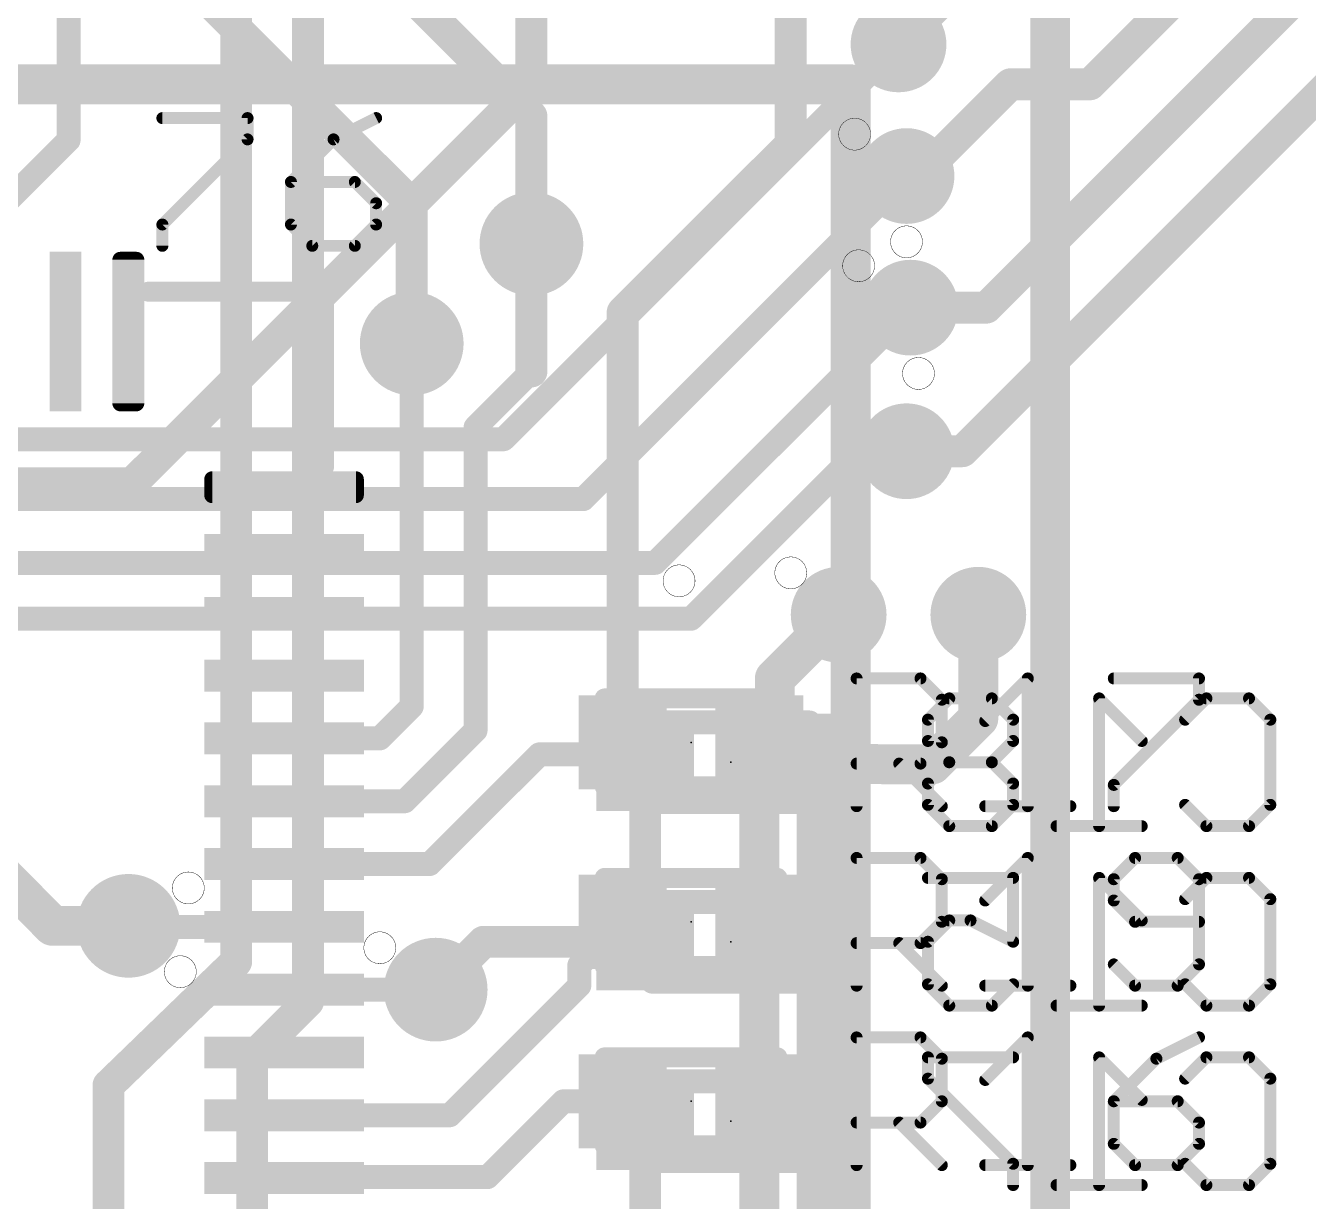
# Model space of a CAD drawing. Extents: x -18 to 144, y -21 to 125.
# Drawn here: x 59.52 to 67.68, y 69.85 to 77.34 of the extents above; entities that cross this region are included whole.
import ezdxf

# ---------------------------------------------------------------- set-up
doc = ezdxf.new("R2010")
doc.units = 0
for name, color, linetype in [('1', 22, 'CONTINUOUS'), ('114', 4, 'CONTINUOUS'), ('15', 23, 'CONTINUOUS'), ('16', 132, 'CONTINUOUS'), ('18', 110, 'CONTINUOUS'), ('2', 110, 'CONTINUOUS'), ('21', 253, 'CONTINUOUS'), ('22', 251, 'CONTINUOUS'), ('23', 53, 'CONTINUOUS'), ('24', 53, 'CONTINUOUS'), ('25', 253, 'CONTINUOUS'), ('28', 251, 'CONTINUOUS')]:
    doc.layers.add(name, color=color, linetype=linetype)

# ---------------------------------------------------------------- blocks, each defined once
blk = doc.blocks.new('RECT')
blk.add_solid([(-0.5, -0.5), (0.5, -0.5), (-0.5, 0.5), (0.5, 0.5)])
blk = doc.blocks.new('RECT32512X162560R50')
at = {"const_width": 0.0508}
blk.add_lwpolyline([(0.0762, -0.4572), (0.0762, 0.4572, 0.4142), (0.0508, 0.4826), (-0.0508, 0.4826, 0.4142), (-0.0762, 0.4572), (-0.0762, -0.4572, 0.4142), (-0.0508, -0.4826), (0.0508, -0.4826, 0.4142)], format="xyb", close=True, dxfattribs=at)
blk.add_solid([(-0.0635, -0.4699), (0.0635, -0.4699), (-0.0635, 0.4699), (0.0635, 0.4699)])
blk = doc.blocks.new('ROUNDV')
at = {"const_width": 0.5}
blk.add_lwpolyline([(0, -0.25, 1), (0, 0.25, 1), (0, -0.25)], format="xyb", dxfattribs=at)

msp = doc.modelspace()

# ---------------------------------------------------------------- linework, layer by layer
at = {"layer": '1'}
for points, const_width in [([(59.7916, 76.6064), (59.7916, 78.0923)], 0.1524), ([(64.389, 76.581), (64.389, 78.0034)], 0.2032), ([(62.738, 76.962), (62.738, 77.724)], 0.2032), ([(62.738, 76.962), (60.198, 74.422)], 0.2032), ([(59.372, 76.1868), (59.7916, 76.6064)], 0.1524), ([(63.319, 75.511), (64.389, 76.581)], 0.2032), ([(62.738, 75.1332), (62.738, 75.946)], 0.2032), ([(63.319, 72.771), (63.319, 75.511)], 0.2032), ([(61.976, 72.9996), (61.976, 75.311)], 0.1524), ([(62.3824, 74.7776), (62.738, 75.1332)], 0.1524), ([(62.3824, 72.8472), (62.3824, 74.7776)], 0.1524), ([(60.198, 74.422), (58.7756, 74.422)], 0.2032), ([(64.2874, 73.1774), (64.6938, 73.5838)], 0.254), ([(64.2874, 72.7678), (64.2874, 73.1774)], 0.254), ([(61.7724, 72.796), (61.976, 72.9996)], 0.1524), ([(61.9312, 72.396), (62.3824, 72.8472)], 0.1524), ([(61.1632, 72.796), (61.7724, 72.796)], 0.1524), ([(63.2428, 72.6948), (63.319, 72.771)], 0.1524), ([(64.189, 72.771), (64.2874, 72.7678)], 0.254), ([(64.189, 71.628), (64.189, 72.771)], 0.254), ([(62.09, 71.996), (62.7888, 72.6948)], 0.1524), ([(62.7888, 72.6948), (63.2428, 72.6948)], 0.1524), ([(61.1632, 72.396), (61.9312, 72.396)], 0.1524), ([(61.1632, 71.996), (62.09, 71.996)], 0.1524), ([(63.0428, 71.3518), (63.319, 71.628)], 0.1524), ([(64.189, 70.485), (64.189, 71.628)], 0.254), ([(60.3316, 71.596), (60.1726, 71.6026)], 0.1524), ([(61.1632, 71.596), (60.3316, 71.596)], 0.1524), ([(63.0428, 71.2216), (63.0428, 71.3518)], 0.1524), ([(62.2172, 70.396), (63.0428, 71.2216)], 0.1524), ([(61.1632, 71.196), (61.9508, 71.196)], 0.1524), ([(61.9508, 71.196), (62.1284, 71.1962)], 0.1524), ([(62.9412, 70.485), (62.4586, 70.0024)], 0.1524), ([(63.319, 70.485), (62.9412, 70.485)], 0.1524), ([(64.189, 69.342), (64.189, 70.485)], 0.254), ([(61.1632, 70.396), (62.2172, 70.396)], 0.1524), ([(61.1696, 70.0024), (61.1632, 69.996)], 0.1524), ([(62.4586, 70.0024), (61.1696, 70.0024)], 0.1524)]:
    msp.add_lwpolyline(points, dxfattribs=dict(at, const_width=const_width))
for points, const_width in [([(62.6872, 76.962, 1), (62.7888, 76.962)], 0.1016), ([(62.7739, 76.9261, 1), (62.7021, 76.9979)], 0.1016), ([(59.8185, 76.5795, 1), (59.7647, 76.6333)], 0.0762), ([(64.4249, 76.5451, 1), (64.3531, 76.6169)], 0.1016), ([(59.7535, 76.6064, 1), (59.8297, 76.6064)], 0.0762), ([(64.3382, 76.581, 1), (64.4398, 76.581)], 0.1016), ([(62.7888, 75.946, 1), (62.6872, 75.946)], 0.1016), ([(63.3698, 75.511, 1), (63.2682, 75.511)], 0.1016), ([(63.2831, 75.5469, 1), (63.3549, 75.4751)], 0.1016), ([(62.0141, 75.311, 1), (61.9379, 75.311)], 0.0762), ([(62.7649, 75.1063, 1), (62.7111, 75.1601)], 0.0762), ([(62.6872, 75.1332, 1), (62.7888, 75.1332)], 0.1016), ([(62.4205, 74.7776, 1), (62.3443, 74.7776)], 0.0762), ([(62.3555, 74.8045, 1), (62.4093, 74.7507)], 0.0762), ([(60.1621, 74.4579, 1), (60.2339, 74.3861)], 0.1016), ([(60.198, 74.3712, 1), (60.198, 74.4728)], 0.1016), ([(64.7387, 73.5389, 1), (64.6489, 73.6287)], 0.127), ([(64.3509, 73.1774, 1), (64.2239, 73.1774)], 0.127), ([(64.2425, 73.2223, 1), (64.3323, 73.1325)], 0.127), ([(61.9379, 72.9996, 1), (62.0141, 72.9996)], 0.0762), ([(62.0029, 72.9727, 1), (61.9491, 73.0265)], 0.0762), ([(62.4093, 72.8203, 1), (62.3555, 72.8741)], 0.0762), ([(61.1632, 72.8341, 1), (61.1632, 72.7579)], 0.0762), ([(61.7455, 72.8229, 1), (61.7993, 72.7691)], 0.0762), ([(61.7724, 72.7579, 1), (61.7724, 72.8341)], 0.0762), ([(62.3443, 72.8472, 1), (62.4205, 72.8472)], 0.0762), ([(63.3459, 72.7441, 1), (63.2921, 72.7979)], 0.0762), ([(64.1911, 72.8345, 1), (64.1869, 72.7075)], 0.127), ([(64.2525, 72.771, 1), (64.1255, 72.771)], 0.127), ([(64.2853, 72.7043, 1), (64.2895, 72.8313)], 0.127), ([(62.7888, 72.7329, 1), (62.7888, 72.6567)], 0.0762), ([(62.8157, 72.6679, 1), (62.7619, 72.7217)], 0.0762), ([(63.2159, 72.7217, 1), (63.2697, 72.6679)], 0.0762), ([(63.2428, 72.6567, 1), (63.2428, 72.7329)], 0.0762), ([(63.2682, 72.771, 1), (63.3698, 72.771)], 0.1016), ([(64.2239, 72.7678, 1), (64.3509, 72.7678)], 0.127), ([(61.1632, 72.4341, 1), (61.1632, 72.3579)], 0.0762), ([(61.9043, 72.4229, 1), (61.9581, 72.3691)], 0.0762), ([(61.9312, 72.3579, 1), (61.9312, 72.4341)], 0.0762), ([(61.1632, 72.0341, 1), (61.1632, 71.9579)], 0.0762), ([(62.0631, 72.0229, 1), (62.1169, 71.9691)], 0.0762), ([(62.09, 71.9579, 1), (62.09, 72.0341)], 0.0762), ([(63.3459, 71.6011, 1), (63.2921, 71.6549)], 0.0762), ([(64.2525, 71.628, 1), (64.1255, 71.628)], 0.127), ([(60.1742, 71.6407, 1), (60.171, 71.5645)], 0.0762), ([(60.3316, 71.6341, 1), (60.3316, 71.5579)], 0.0762), ([(60.33, 71.5579, 1), (60.3332, 71.6341)], 0.0762), ([(61.1632, 71.5579, 1), (61.1632, 71.6341)], 0.0762), ([(64.1255, 71.628, 1), (64.2525, 71.628)], 0.127), ([(63.0809, 71.3518, 1), (63.0047, 71.3518)], 0.0762), ([(63.0159, 71.3787, 1), (63.0697, 71.3249)], 0.0762), ([(63.0697, 71.1947, 1), (63.0159, 71.2485)], 0.0762), ([(61.1632, 71.2341, 1), (61.1632, 71.1579)], 0.0762), ([(61.9508, 71.2341, 1), (61.9508, 71.1579)], 0.0762), ([(61.9508, 71.1579, 1), (61.9508, 71.2341)], 0.0762), ([(62.1284, 71.1581, 1), (62.1284, 71.2343)], 0.0762), ([(63.0047, 71.2216, 1), (63.0809, 71.2216)], 0.0762), ([(62.9412, 70.5231, 1), (62.9412, 70.4469)], 0.0762), ([(62.9681, 70.4581, 1), (62.9143, 70.5119)], 0.0762), ([(63.319, 70.4469, 1), (63.319, 70.5231)], 0.0762), ([(64.2525, 70.485, 1), (64.1255, 70.485)], 0.127), ([(61.1632, 70.4341, 1), (61.1632, 70.3579)], 0.0762), ([(62.2172, 70.3579, 1), (62.2172, 70.4341)], 0.0762), ([(64.1255, 70.485, 1), (64.2525, 70.485)], 0.127), ([(62.1903, 70.4229, 1), (62.2441, 70.3691)], 0.0762), ([(61.1363, 70.0229, 1), (61.1901, 69.9691)], 0.0762), ([(61.1696, 70.0405, 1), (61.1696, 69.9643)], 0.0762), ([(61.1965, 69.9755, 1), (61.1427, 70.0293)], 0.0762), ([(62.4317, 70.0293, 1), (62.4855, 69.9755)], 0.0762), ([(62.4586, 69.9643, 1), (62.4586, 70.0405)], 0.0762)]:
    msp.add_lwpolyline(points, format="xyb", dxfattribs=dict(at, const_width=const_width))
at = {"layer": '114', "const_width": 0.0025}
for points in [[(64.7954, 76.5429, 1), (64.7954, 76.7461, 1), (64.7954, 76.5429)], [(65.1256, 75.8571, 1), (65.1256, 76.0603, 1), (65.1256, 75.8571)], [(64.8208, 75.7047, 1), (64.8208, 75.9079, 1), (64.8208, 75.7047)], [(65.2018, 75.0189, 1), (65.2018, 75.2221, 1), (65.2018, 75.0189)], [(63.6778, 73.6981, 1), (63.6778, 73.9013, 1), (63.6778, 73.6981)], [(64.389, 73.7489, 1), (64.389, 73.9521, 1), (64.389, 73.7489)], [(60.5536, 71.7423, 1), (60.5536, 71.9455, 1), (60.5536, 71.7423)], [(61.7728, 71.3613, 1), (61.7728, 71.5645, 1), (61.7728, 71.3613)], [(60.5028, 71.2089, 1), (60.5028, 71.4121, 1), (60.5028, 71.2089)]]:
    msp.add_lwpolyline(points, format="xyb", dxfattribs=at)
at = {"layer": '15'}
for points, const_width in [([(66.04, 67.31), (66.04, 78.994)], 0.254), ([(62.738, 76.7588), (61.3156, 78.1812)], 0.2032), ([(61.976, 76.2), (60.452, 77.724)], 0.2032), ([(46.99, 76.962), (64.77, 76.962)], 0.254), ([(64.77, 76.962), (64.77, 64.77)], 0.254), ([(62.738, 76.7588), (62.738, 75.946)], 0.2032), ([(61.976, 76.2), (61.976, 75.311)], 0.2032)]:
    msp.add_lwpolyline(points, dxfattribs=dict(at, const_width=const_width))
for points, const_width in [([(64.8335, 76.962, 1), (64.7065, 76.962)], 0.127), ([(64.77, 76.8985, 1), (64.77, 77.0255)], 0.127), ([(62.7888, 76.7588, 1), (62.6872, 76.7588)], 0.1016), ([(62.7021, 76.7229, 1), (62.7739, 76.7947)], 0.1016), ([(62.0268, 76.2, 1), (61.9252, 76.2)], 0.1016), ([(61.9401, 76.1641, 1), (62.0119, 76.2359)], 0.1016), ([(62.6872, 75.946, 1), (62.7888, 75.946)], 0.1016), ([(61.9252, 75.311, 1), (62.0268, 75.311)], 0.1016)]:
    msp.add_lwpolyline(points, format="xyb", dxfattribs=dict(at, const_width=const_width))
at = {"layer": '16'}
for points, const_width in [([(66.294, 76.962), (78.232, 88.9)], 0.2032), ([(65.6336, 75.5396), (78.74, 88.646)], 0.2032), ([(65.4812, 74.6252), (79.3496, 88.4936)], 0.2032), ([(60.8584, 71.374), (60.8584, 80.3656)], 0.2032), ([(65.0748, 77.216), (65.7606, 77.9018)], 0.2032), ([(61.3156, 77.47), (61.3156, 71.12)], 0.2032), ([(65.2018, 76.3778), (65.786, 76.962)], 0.2032), ([(65.786, 76.962), (66.294, 76.962)], 0.2032), ([(65.1256, 76.3778), (65.151, 76.3778)], 0.2032), ([(65.1256, 76.3778), (65.2018, 76.3778)], 0.2032), ([(65.151, 75.5396), (65.6336, 75.5396)], 0.2032), ([(65.1256, 74.6252), (65.4812, 74.6252)], 0.2032), ([(65.5828, 72.9234), (65.5828, 73.5838)], 0.254), ([(59.69, 71.6026), (57.912, 73.406)], 0.254), ([(65.2907, 72.6313), (65.5828, 72.9234)], 0.254), ([(64.5541, 72.644), (64.9859, 72.6313)], 0.254), ([(64.5541, 71.501), (64.5541, 72.644)], 0.254), ([(64.9859, 72.6313), (65.2907, 72.6313)], 0.254), ([(63.4619, 72.644), (63.4619, 71.501)], 0.2032), ([(60.1726, 71.6026), (59.69, 71.6026)], 0.254), ([(64.5541, 70.358), (64.5541, 71.501)], 0.254), ([(62.4332, 71.501), (62.1284, 71.1962)], 0.2032), ([(63.4619, 71.501), (62.4332, 71.501)], 0.2032), ([(60.0456, 70.5866), (60.8584, 71.374)], 0.2032), ([(61.3156, 71.12), (60.96, 70.7644)], 0.2032), ([(60.96, 70.7644), (60.96, 67.4624)], 0.2032), ([(60.0456, 67.9958), (60.0456, 70.5866)], 0.2032), ([(64.5541, 69.215), (64.5541, 70.358)], 0.254), ([(63.4619, 70.358), (63.4619, 69.215)], 0.2032)]:
    msp.add_lwpolyline(points, dxfattribs=dict(at, const_width=const_width))
for points, const_width in [([(65.0389, 77.2519, 1), (65.1107, 77.1801)], 0.1016), ([(65.786, 77.0128, 1), (65.786, 76.9112)], 0.1016), ([(65.8219, 76.9261, 1), (65.7501, 76.9979)], 0.1016), ([(66.2581, 76.9979, 1), (66.3299, 76.9261)], 0.1016), ([(66.294, 76.9112, 1), (66.294, 77.0128)], 0.1016), ([(65.1256, 76.4286, 1), (65.1256, 76.327)], 0.1016), ([(65.1256, 76.4286, 1), (65.1256, 76.327)], 0.1016), ([(65.151, 76.327, 1), (65.151, 76.4286)], 0.1016), ([(65.1659, 76.4137, 1), (65.2377, 76.3419)], 0.1016), ([(65.2018, 76.327, 1), (65.2018, 76.4286)], 0.1016), ([(65.151, 75.5904, 1), (65.151, 75.4888)], 0.1016), ([(65.5977, 75.5755, 1), (65.6695, 75.5037)], 0.1016), ([(65.6336, 75.4888, 1), (65.6336, 75.5904)], 0.1016), ([(65.1256, 74.676, 1), (65.1256, 74.5744)], 0.1016), ([(65.4812, 74.5744, 1), (65.4812, 74.676)], 0.1016), ([(65.4453, 74.6611, 1), (65.5171, 74.5893)], 0.1016), ([(65.6463, 73.5838, 1), (65.5193, 73.5838)], 0.127), ([(65.6277, 72.8785, 1), (65.5379, 72.9683)], 0.127), ([(65.5193, 72.9234, 1), (65.6463, 72.9234)], 0.127), ([(64.556, 72.7075, 1), (64.5522, 72.5805)], 0.127), ([(64.6176, 72.644, 1), (64.4906, 72.644)], 0.127), ([(64.9859, 72.6948, 1), (64.9859, 72.5678)], 0.127), ([(64.984, 72.5678, 1), (64.9878, 72.6948)], 0.127), ([(65.2907, 72.5678, 1), (65.2907, 72.6948)], 0.127), ([(63.5127, 72.644, 1), (63.4111, 72.644)], 0.1016), ([(65.2458, 72.6762, 1), (65.3356, 72.5864)], 0.127), ([(59.69, 71.6661, 1), (59.69, 71.5391)], 0.127), ([(59.6448, 71.558, 1), (59.7352, 71.6472)], 0.127), ([(60.1726, 71.5391, 1), (60.1726, 71.6661)], 0.127), ([(64.6176, 71.501, 1), (64.4906, 71.501)], 0.127), ([(62.4332, 71.5518, 1), (62.4332, 71.4502)], 0.1016), ([(62.4691, 71.4651, 1), (62.3973, 71.5369)], 0.1016), ([(63.4111, 71.501, 1), (63.5127, 71.501)], 0.1016), ([(63.4619, 71.4502, 1), (63.4619, 71.5518)], 0.1016), ([(64.4906, 71.501, 1), (64.6176, 71.501)], 0.127), ([(60.8937, 71.3375, 1), (60.8231, 71.4105)], 0.1016), ([(60.8076, 71.374, 1), (60.9092, 71.374)], 0.1016), ([(61.3515, 71.0841, 1), (61.2797, 71.1559)], 0.1016), ([(62.0925, 71.2321, 1), (62.1643, 71.1603)], 0.1016), ([(61.2648, 71.12, 1), (61.3664, 71.12)], 0.1016), ([(61.0108, 70.7644, 1), (60.9092, 70.7644)], 0.1016), ([(60.9241, 70.8003, 1), (60.9959, 70.7285)], 0.1016), ([(60.0964, 70.5866, 1), (59.9948, 70.5866)], 0.1016), ([(60.0103, 70.6231, 1), (60.0809, 70.5501)], 0.1016), ([(64.6176, 70.358, 1), (64.4906, 70.358)], 0.127), ([(63.5127, 70.358, 1), (63.4111, 70.358)], 0.1016), ([(64.4906, 70.358, 1), (64.6176, 70.358)], 0.127)]:
    msp.add_lwpolyline(points, format="xyb", dxfattribs=dict(at, const_width=const_width))
at = {"layer": '2', "const_width": 0.1524}
for points in [[(62.5602, 74.7014), (65.0748, 77.216)], [(65.1256, 76.3778), (63.0682, 74.3204)], [(63.5254, 73.914), (65.151, 75.5396)], [(57.3024, 74.7014), (62.5602, 74.7014)], [(63.754, 73.5584), (64.8208, 74.6252)], [(64.8208, 74.6252), (65.1256, 74.6252)], [(57.4548, 74.3204), (63.0682, 74.3204)], [(57.6072, 73.914), (63.5254, 73.914)], [(57.8104, 73.5584), (63.754, 73.5584)]]:
    msp.add_lwpolyline(points, dxfattribs=at)
at = {"layer": '2', "const_width": 0.0762}
for points in [[(65.1017, 77.1891, 1), (65.0479, 77.2429)], [(65.1525, 76.3509, 1), (65.0987, 76.4047)], [(65.1779, 75.5127, 1), (65.1241, 75.5665)], [(62.5333, 74.7283, 1), (62.5871, 74.6745)], [(62.5602, 74.6633, 1), (62.5602, 74.7395)], [(64.8208, 74.6633, 1), (64.8208, 74.5871)], [(64.8477, 74.5983, 1), (64.7939, 74.6521)], [(65.1256, 74.5871, 1), (65.1256, 74.6633)], [(63.0682, 74.2823, 1), (63.0682, 74.3585)], [(63.0413, 74.3473, 1), (63.0951, 74.2935)], [(63.4985, 73.9409, 1), (63.5523, 73.8871)], [(63.5254, 73.8759, 1), (63.5254, 73.9521)], [(63.7271, 73.5853, 1), (63.7809, 73.5315)], [(63.754, 73.5203, 1), (63.754, 73.5965)]]:
    msp.add_lwpolyline(points, format="xyb", dxfattribs=at)
at = {"layer": '21'}
for points, const_width in [([(60.3885, 76.7468), (60.9308, 76.7468)], 0.0762), ([(60.9308, 76.7468), (60.9308, 76.6112)], 0.0762), ([(61.7494, 76.7468), (61.4782, 76.6112)], 0.0762), ([(60.9308, 76.6112), (60.3885, 76.0689)], 0.0762), ([(61.4782, 76.6112), (61.2071, 76.34)], 0.0762), ([(61.2071, 76.34), (61.2071, 76.0689)], 0.0762), ([(61.6138, 76.34), (61.2071, 76.34)], 0.0762), ([(61.7494, 76.2045), (61.6138, 76.34)], 0.0762), ([(61.7494, 76.0689), (61.7494, 76.2045)], 0.0762), ([(60.3885, 76.0689), (60.3885, 75.9333)], 0.0762), ([(61.2071, 76.0689), (61.3427, 75.9333)], 0.0762), ([(61.6138, 75.9333), (61.7494, 76.0689)], 0.0762), ([(61.3427, 75.9333), (61.6138, 75.9333)], 0.0762), ([(60.2996, 75.6412), (61.4172, 75.6412)], 0.127), ([(61.4172, 75.6412), (61.4172, 74.5236)], 0.127), ([(63.204, 73.051), (64.304, 73.051)], 0.127), ([(63.204, 72.491), (64.304, 72.491)], 0.127), ([(63.204, 71.908), (64.304, 71.908)], 0.127), ([(63.204, 71.348), (64.304, 71.348)], 0.127), ([(63.204, 70.765), (64.304, 70.765)], 0.127), ([(63.204, 70.205), (64.304, 70.205)], 0.127)]:
    msp.add_lwpolyline(points, dxfattribs=dict(at, const_width=const_width))
for points, const_width in [([(60.3885, 76.7658, 1), (60.3885, 76.7277)], 0.0381), ([(60.9499, 76.7468, 1), (60.9118, 76.7468)], 0.0381), ([(60.9308, 76.7277, 1), (60.9308, 76.7658)], 0.0381), ([(61.7579, 76.7298, 1), (61.7409, 76.7638)], 0.0381), ([(60.9118, 76.6112, 1), (60.9499, 76.6112)], 0.0381), ([(60.9443, 76.5977, 1), (60.9174, 76.6247)], 0.0381), ([(61.4697, 76.6283, 1), (61.4868, 76.5942)], 0.0381), ([(61.4917, 76.5977, 1), (61.4648, 76.6247)], 0.0381), ([(61.2261, 76.34, 1), (61.188, 76.34)], 0.0381), ([(61.2071, 76.3591, 1), (61.2071, 76.321)], 0.0381), ([(61.1936, 76.3535, 1), (61.2205, 76.3266)], 0.0381), ([(61.6273, 76.3535, 1), (61.6004, 76.3266)], 0.0381), ([(61.6138, 76.321, 1), (61.6138, 76.3591)], 0.0381), ([(61.7685, 76.2045, 1), (61.7304, 76.2045)], 0.0381), ([(61.7359, 76.191, 1), (61.7629, 76.2179)], 0.0381), ([(60.375, 76.0824, 1), (60.402, 76.0554)], 0.0381), ([(60.4076, 76.0689, 1), (60.3695, 76.0689)], 0.0381), ([(61.2205, 76.0824, 1), (61.1936, 76.0554)], 0.0381), ([(61.7629, 76.0554, 1), (61.7359, 76.0824)], 0.0381), ([(61.188, 76.0689, 1), (61.2261, 76.0689)], 0.0381), ([(61.7304, 76.0689, 1), (61.7685, 76.0689)], 0.0381), ([(60.3695, 75.9333, 1), (60.4076, 75.9333)], 0.0381), ([(61.3427, 75.9523, 1), (61.3427, 75.9143)], 0.0381), ([(61.3292, 75.9198, 1), (61.3561, 75.9468)], 0.0381), ([(61.6004, 75.9468, 1), (61.6273, 75.9198)], 0.0381), ([(61.6138, 75.9143, 1), (61.6138, 75.9523)], 0.0381), ([(60.2996, 75.673, 1), (60.2996, 75.6094)], 0.0635), ([(61.449, 75.6412, 1), (61.3854, 75.6412)], 0.0635), ([(61.4172, 75.6094, 1), (61.4172, 75.673)], 0.0635), ([(61.3854, 74.5236, 1), (61.449, 74.5236)], 0.0635), ([(63.204, 73.0828, 1), (63.204, 73.0192)], 0.0635), ([(64.304, 73.0192, 1), (64.304, 73.0828)], 0.0635), ([(63.204, 72.5228, 1), (63.204, 72.4592)], 0.0635), ([(64.304, 72.4592, 1), (64.304, 72.5228)], 0.0635), ([(63.204, 71.9398, 1), (63.204, 71.8762)], 0.0635), ([(64.304, 71.8762, 1), (64.304, 71.9398)], 0.0635), ([(63.204, 71.3798, 1), (63.204, 71.3162)], 0.0635), ([(64.304, 71.3162, 1), (64.304, 71.3798)], 0.0635), ([(63.204, 70.7968, 1), (63.204, 70.7332)], 0.0635), ([(64.304, 70.7332, 1), (64.304, 70.7968)], 0.0635), ([(63.204, 70.2368, 1), (63.204, 70.1732)], 0.0635), ([(64.304, 70.1732, 1), (64.304, 70.2368)], 0.0635)]:
    msp.add_lwpolyline(points, format="xyb", dxfattribs=dict(at, const_width=const_width))
at = {"layer": '22', "const_width": 0.1524}
for points in [[(63.508, 72.898), (64.508, 72.898)], [(64.508, 72.39), (63.508, 72.39)], [(63.508, 71.755), (64.508, 71.755)], [(64.508, 71.247), (63.508, 71.247)], [(63.508, 70.612), (64.508, 70.612)], [(64.508, 70.104), (63.508, 70.104)]]:
    msp.add_lwpolyline(points, dxfattribs=at)
at = {"layer": '22', "const_width": 0.0762}
for points in [[(63.508, 72.9361, 1), (63.508, 72.8599)], [(64.508, 72.8599, 1), (64.508, 72.9361)], [(63.508, 72.4281, 1), (63.508, 72.3519)], [(64.508, 72.3519, 1), (64.508, 72.4281)], [(63.508, 71.7931, 1), (63.508, 71.7169)], [(64.508, 71.7169, 1), (64.508, 71.7931)], [(63.508, 71.2851, 1), (63.508, 71.2089)], [(64.508, 71.2089, 1), (64.508, 71.2851)], [(63.508, 70.6501, 1), (63.508, 70.5739)], [(64.508, 70.5739, 1), (64.508, 70.6501)], [(63.508, 70.1421, 1), (63.508, 70.0659)], [(64.508, 70.0659, 1), (64.508, 70.1421)]]:
    msp.add_lwpolyline(points, format="xyb", dxfattribs=at)
at = {"layer": '23'}
for p in [(63.754, 72.771), (63.754, 71.628), (63.754, 70.485)]:
    msp.add_point(p, dxfattribs=at)
at = {"layer": '24'}
for p in [(64.008, 72.644), (64.008, 71.501), (64.008, 70.358)]:
    msp.add_point(p, dxfattribs=at)
at = {"layer": '25', "const_width": 0.0762}
for points in [[(64.8081, 72.3646), (64.8081, 73.1781)], [(64.8081, 73.1781), (65.2148, 73.1781)], [(65.2148, 73.1781), (65.3504, 73.0425)], [(65.6267, 72.9069), (65.8978, 73.1781)], [(65.8978, 73.1781), (65.8978, 72.3646)], [(66.4453, 73.1781), (66.9876, 73.1781)], [(66.9876, 73.1781), (66.9876, 73.0425)], [(65.3504, 73.0425), (65.3504, 72.7713)], [(66.9876, 73.0425), (66.4453, 72.5002)], [(65.3504, 72.7713), (65.2148, 72.6358)], [(65.2148, 72.6358), (64.8081, 72.6358)], [(65.0793, 72.6358), (65.3504, 72.3646)], [(66.4453, 72.5002), (66.4453, 72.3646)], [(65.6267, 72.3646), (66.169, 72.3646)], [(64.8081, 71.2216), (64.8081, 72.0351)], [(64.8081, 72.0351), (65.2148, 72.0351)], [(65.2148, 72.0351), (65.3504, 71.8995)], [(65.6267, 71.7639), (65.8978, 72.0351)], [(65.8978, 72.0351), (65.8978, 71.2216)], [(66.5808, 72.0351), (66.4453, 71.8995)], [(66.852, 72.0351), (66.5808, 72.0351)], [(66.9876, 71.8995), (66.852, 72.0351)], [(65.3504, 71.8995), (65.3504, 71.6283)], [(66.4453, 71.8995), (66.4453, 71.7639)], [(66.9876, 71.3572), (66.9876, 71.8995)], [(66.4453, 71.7639), (66.5808, 71.6283)], [(65.3504, 71.6283), (65.2148, 71.4928)], [(66.5808, 71.6283), (66.9876, 71.6283)], [(65.2148, 71.4928), (64.8081, 71.4928)], [(65.0793, 71.4928), (65.3504, 71.2216)], [(66.4453, 71.3572), (66.5808, 71.2216)], [(66.852, 71.2216), (66.9876, 71.3572)], [(65.6267, 71.2216), (66.169, 71.2216)], [(66.5808, 71.2216), (66.852, 71.2216)], [(64.8081, 70.0786), (64.8081, 70.8921)], [(64.8081, 70.8921), (65.2148, 70.8921)], [(65.2148, 70.8921), (65.3504, 70.7565)], [(65.6267, 70.6209), (65.8978, 70.8921)], [(65.8978, 70.8921), (65.8978, 70.0786)], [(66.9876, 70.8921), (66.7164, 70.7565)], [(65.3504, 70.7565), (65.3504, 70.4853)], [(66.7164, 70.7565), (66.4453, 70.4853)], [(65.3504, 70.4853), (65.2148, 70.3498)], [(66.4453, 70.4853), (66.4453, 70.2142)], [(66.852, 70.4853), (66.4453, 70.4853)], [(66.9876, 70.3498), (66.852, 70.4853)], [(65.2148, 70.3498), (64.8081, 70.3498)], [(65.0793, 70.3498), (65.3504, 70.0786)], [(66.9876, 70.2142), (66.9876, 70.3498)], [(66.4453, 70.2142), (66.5808, 70.0786)], [(66.852, 70.0786), (66.9876, 70.2142)], [(65.6267, 70.0786), (66.169, 70.0786)], [(66.5808, 70.0786), (66.852, 70.0786)]]:
    msp.add_lwpolyline(points, dxfattribs=at)
at = {"layer": '25', "const_width": 0.0381}
for points in [[(64.8271, 73.1781, 1), (64.7891, 73.1781)], [(64.8081, 73.1971, 1), (64.8081, 73.159)], [(65.2283, 73.1916, 1), (65.2014, 73.1646)], [(65.2148, 73.159, 1), (65.2148, 73.1971)], [(65.9169, 73.1781, 1), (65.8788, 73.1781)], [(65.9113, 73.1646, 1), (65.8844, 73.1916)], [(66.4453, 73.1971, 1), (66.4453, 73.159)], [(67.0066, 73.1781, 1), (66.9685, 73.1781)], [(66.9876, 73.159, 1), (66.9876, 73.1971)], [(65.3695, 73.0425, 1), (65.3314, 73.0425)], [(67.0011, 73.029, 1), (66.9741, 73.056)], [(65.337, 73.029, 1), (65.3639, 73.056)], [(66.9685, 73.0425, 1), (67.0066, 73.0425)], [(65.6132, 72.9204, 1), (65.6401, 72.8935)], [(65.3314, 72.7713, 1), (65.3695, 72.7713)], [(65.3639, 72.7579, 1), (65.337, 72.7848)], [(64.8081, 72.6548, 1), (64.8081, 72.6167)], [(65.0927, 72.6492, 1), (65.0658, 72.6223)], [(65.2148, 72.6167, 1), (65.2148, 72.6548)], [(65.2014, 72.6492, 1), (65.2283, 72.6223)], [(66.4318, 72.5137, 1), (66.4587, 72.4867)], [(66.4643, 72.5002, 1), (66.4262, 72.5002)], [(64.7891, 72.3646, 1), (64.8271, 72.3646)], [(65.337, 72.3511, 1), (65.3639, 72.3781)], [(65.6267, 72.3837, 1), (65.6267, 72.3456)], [(65.8788, 72.3646, 1), (65.9169, 72.3646)], [(66.169, 72.3456, 1), (66.169, 72.3837)], [(66.4262, 72.3646, 1), (66.4643, 72.3646)], [(64.8271, 72.0351, 1), (64.7891, 72.0351)], [(64.8081, 72.0541, 1), (64.8081, 72.016)], [(65.2283, 72.0486, 1), (65.2014, 72.0216)], [(65.2148, 72.016, 1), (65.2148, 72.0541)], [(65.9169, 72.0351, 1), (65.8788, 72.0351)], [(65.9113, 72.0216, 1), (65.8844, 72.0486)], [(66.5808, 72.0541, 1), (66.5808, 72.016)], [(66.5943, 72.0216, 1), (66.5674, 72.0486)], [(66.8655, 72.0486, 1), (66.8385, 72.0216)], [(66.852, 72.016, 1), (66.852, 72.0541)], [(65.3695, 71.8995, 1), (65.3314, 71.8995)], [(66.4643, 71.8995, 1), (66.4262, 71.8995)], [(67.0066, 71.8995, 1), (66.9685, 71.8995)], [(65.337, 71.886, 1), (65.3639, 71.913)], [(66.4318, 71.913, 1), (66.4587, 71.886)], [(66.9741, 71.886, 1), (67.0011, 71.913)], [(65.6132, 71.7774, 1), (65.6401, 71.7505)], [(66.4587, 71.7774, 1), (66.4318, 71.7505)], [(66.4262, 71.7639, 1), (66.4643, 71.7639)], [(65.3314, 71.6283, 1), (65.3695, 71.6283)], [(65.3639, 71.6149, 1), (65.337, 71.6418)], [(66.5808, 71.6474, 1), (66.5808, 71.6093)], [(66.5674, 71.6149, 1), (66.5943, 71.6418)], [(66.9876, 71.6093, 1), (66.9876, 71.6474)], [(64.8081, 71.5118, 1), (64.8081, 71.4737)], [(65.0927, 71.5062, 1), (65.0658, 71.4793)], [(65.2148, 71.4737, 1), (65.2148, 71.5118)], [(65.2014, 71.5062, 1), (65.2283, 71.4793)], [(66.4587, 71.3707, 1), (66.4318, 71.3437)], [(66.9685, 71.3572, 1), (67.0066, 71.3572)], [(67.0011, 71.3437, 1), (66.9741, 71.3707)], [(64.7891, 71.2216, 1), (64.8271, 71.2216)], [(65.337, 71.2081, 1), (65.3639, 71.2351)], [(65.6267, 71.2407, 1), (65.6267, 71.2026)], [(65.8788, 71.2216, 1), (65.9169, 71.2216)], [(66.169, 71.2026, 1), (66.169, 71.2407)], [(66.5808, 71.2407, 1), (66.5808, 71.2026)], [(66.5674, 71.2081, 1), (66.5943, 71.2351)], [(66.8385, 71.2351, 1), (66.8655, 71.2081)], [(66.852, 71.2026, 1), (66.852, 71.2407)], [(64.8271, 70.8921, 1), (64.7891, 70.8921)], [(64.8081, 70.9111, 1), (64.8081, 70.873)], [(65.2283, 70.9056, 1), (65.2014, 70.8786)], [(65.2148, 70.873, 1), (65.2148, 70.9111)], [(65.9169, 70.8921, 1), (65.8788, 70.8921)], [(65.9113, 70.8786, 1), (65.8844, 70.9056)], [(66.9961, 70.8751, 1), (66.9791, 70.9091)], [(65.3695, 70.7565, 1), (65.3314, 70.7565)], [(66.7299, 70.743, 1), (66.7029, 70.77)], [(65.337, 70.743, 1), (65.3639, 70.77)], [(66.7079, 70.7736, 1), (66.7249, 70.7395)], [(65.6132, 70.6344, 1), (65.6401, 70.6075)], [(65.3314, 70.4853, 1), (65.3695, 70.4853)], [(65.3639, 70.4719, 1), (65.337, 70.4988)], [(66.4643, 70.4853, 1), (66.4262, 70.4853)], [(66.4453, 70.5044, 1), (66.4453, 70.4663)], [(66.4318, 70.4988, 1), (66.4587, 70.4719)], [(66.8655, 70.4988, 1), (66.8385, 70.4719)], [(66.852, 70.4663, 1), (66.852, 70.5044)], [(64.8081, 70.3688, 1), (64.8081, 70.3307)], [(65.0927, 70.3632, 1), (65.0658, 70.3363)], [(65.2148, 70.3307, 1), (65.2148, 70.3688)], [(67.0066, 70.3498, 1), (66.9685, 70.3498)], [(65.2014, 70.3632, 1), (65.2283, 70.3363)], [(66.9741, 70.3363, 1), (67.0011, 70.3632)], [(66.4587, 70.2277, 1), (66.4318, 70.2007)], [(66.4262, 70.2142, 1), (66.4643, 70.2142)], [(66.9685, 70.2142, 1), (67.0066, 70.2142)], [(67.0011, 70.2007, 1), (66.9741, 70.2277)], [(64.7891, 70.0786, 1), (64.8271, 70.0786)], [(65.337, 70.0651, 1), (65.3639, 70.0921)], [(65.6267, 70.0977, 1), (65.6267, 70.0596)], [(65.8788, 70.0786, 1), (65.9169, 70.0786)], [(66.169, 70.0596, 1), (66.169, 70.0977)], [(66.5808, 70.0977, 1), (66.5808, 70.0596)], [(66.5674, 70.0651, 1), (66.5943, 70.0921)], [(66.8385, 70.0921, 1), (66.8655, 70.0651)], [(66.852, 70.0596, 1), (66.852, 70.0977)]]:
    msp.add_lwpolyline(points, format="xyb", dxfattribs=at)
at = {"layer": '28', "const_width": 0.0762}
for points in [[(65.3977, 73.0511), (65.2622, 72.9155)], [(65.6689, 73.0511), (65.3977, 73.0511)], [(65.8045, 72.9155), (65.6689, 73.0511)], [(66.6231, 72.7799), (66.3519, 73.0511)], [(66.3519, 73.0511), (66.3519, 72.2376)], [(66.8993, 72.9155), (67.0349, 73.0511)], [(67.0349, 73.0511), (67.3061, 73.0511)], [(67.3061, 73.0511), (67.4416, 72.9155)], [(65.2622, 72.9155), (65.2622, 72.7799)], [(65.8045, 72.7799), (65.8045, 72.9155)], [(67.4416, 72.9155), (67.4416, 72.3732)], [(65.2622, 72.7799), (65.3977, 72.6443)], [(65.6689, 72.6443), (65.8045, 72.7799)], [(65.3977, 72.6443), (65.2622, 72.5088)], [(65.6689, 72.6443), (65.3977, 72.6443)], [(65.8045, 72.5088), (65.6689, 72.6443)], [(65.2622, 72.5088), (65.2622, 72.3732)], [(65.8045, 72.3732), (65.8045, 72.5088)], [(65.2622, 72.3732), (65.3977, 72.2376)], [(65.6689, 72.2376), (65.8045, 72.3732)], [(67.0349, 72.2376), (66.8993, 72.3732)], [(67.4416, 72.3732), (67.3061, 72.2376)], [(65.3977, 72.2376), (65.6689, 72.2376)], [(66.6231, 72.2376), (66.0807, 72.2376)], [(67.3061, 72.2376), (67.0349, 72.2376)], [(65.2622, 71.9081), (65.8045, 71.9081)], [(65.8045, 71.9081), (65.8045, 71.5013)], [(66.6231, 71.6369), (66.3519, 71.9081)], [(66.3519, 71.9081), (66.3519, 71.0946)], [(66.8993, 71.7725), (67.0349, 71.9081)], [(67.0349, 71.9081), (67.3061, 71.9081)], [(67.3061, 71.9081), (67.4416, 71.7725)], [(67.4416, 71.7725), (67.4416, 71.2302)], [(65.3977, 71.6369), (65.2622, 71.5013)], [(65.5333, 71.6369), (65.3977, 71.6369)], [(65.8045, 71.5013), (65.5333, 71.6369)], [(65.2622, 71.5013), (65.2622, 71.2302)], [(65.2622, 71.2302), (65.3977, 71.0946)], [(65.6689, 71.0946), (65.8045, 71.2302)], [(67.0349, 71.0946), (66.8993, 71.2302)], [(67.4416, 71.2302), (67.3061, 71.0946)], [(65.3977, 71.0946), (65.6689, 71.0946)], [(66.6231, 71.0946), (66.0807, 71.0946)], [(67.3061, 71.0946), (67.0349, 71.0946)], [(65.8045, 70.7651), (65.2622, 70.7651)], [(65.2622, 70.7651), (65.2622, 70.6295)], [(66.6231, 70.4939), (66.3519, 70.7651)], [(66.3519, 70.7651), (66.3519, 69.9516)], [(66.8993, 70.6295), (67.0349, 70.7651)], [(67.0349, 70.7651), (67.3061, 70.7651)], [(67.3061, 70.7651), (67.4416, 70.6295)], [(65.2622, 70.6295), (65.8045, 70.0872)], [(67.4416, 70.6295), (67.4416, 70.0872)], [(65.8045, 70.0872), (65.8045, 69.9516)], [(67.0349, 69.9516), (66.8993, 70.0872)], [(67.4416, 70.0872), (67.3061, 69.9516)], [(66.6231, 69.9516), (66.0807, 69.9516)], [(67.3061, 69.9516), (67.0349, 69.9516)]]:
    msp.add_lwpolyline(points, dxfattribs=at)
at = {"layer": '28', "const_width": 0.0381}
for points in [[(65.3977, 73.0701, 1), (65.3977, 73.032)], [(65.4112, 73.0376, 1), (65.3843, 73.0646)], [(65.6824, 73.0646, 1), (65.6554, 73.0376)], [(65.6689, 73.032, 1), (65.6689, 73.0701)], [(66.3654, 73.0646, 1), (66.3384, 73.0376)], [(66.3709, 73.0511, 1), (66.3328, 73.0511)], [(67.0349, 73.0701, 1), (67.0349, 73.032)], [(67.0484, 73.0376, 1), (67.0214, 73.0646)], [(67.3195, 73.0646, 1), (67.2926, 73.0376)], [(67.3061, 73.032, 1), (67.3061, 73.0701)], [(65.2487, 72.929, 1), (65.2756, 72.902)], [(65.2812, 72.9155, 1), (65.2431, 72.9155)], [(65.8235, 72.9155, 1), (65.7854, 72.9155)], [(65.791, 72.902, 1), (65.818, 72.929)], [(66.8858, 72.929, 1), (66.9128, 72.902)], [(67.4607, 72.9155, 1), (67.4226, 72.9155)], [(67.4282, 72.902, 1), (67.4551, 72.929)], [(65.2756, 72.7934, 1), (65.2487, 72.7665)], [(65.2431, 72.7799, 1), (65.2812, 72.7799)], [(65.7854, 72.7799, 1), (65.8235, 72.7799)], [(65.818, 72.7665, 1), (65.791, 72.7934)], [(66.6096, 72.7665, 1), (66.6365, 72.7934)], [(65.3977, 72.6634, 1), (65.3977, 72.6253)], [(65.4112, 72.6309, 1), (65.3843, 72.6578)], [(65.3843, 72.6309, 1), (65.4112, 72.6578)], [(65.6824, 72.6578, 1), (65.6554, 72.6309)], [(65.6554, 72.6578, 1), (65.6824, 72.6309)], [(65.6689, 72.6253, 1), (65.6689, 72.6634)], [(65.2812, 72.5088, 1), (65.2431, 72.5088)], [(65.2487, 72.5222, 1), (65.2756, 72.4953)], [(65.8235, 72.5088, 1), (65.7854, 72.5088)], [(65.791, 72.4953, 1), (65.818, 72.5222)], [(65.2756, 72.3867, 1), (65.2487, 72.3597)], [(65.2431, 72.3732, 1), (65.2812, 72.3732)], [(65.7854, 72.3732, 1), (65.8235, 72.3732)], [(65.818, 72.3597, 1), (65.791, 72.3867)], [(66.9128, 72.3867, 1), (66.8858, 72.3597)], [(67.4226, 72.3732, 1), (67.4607, 72.3732)], [(67.4551, 72.3597, 1), (67.4282, 72.3867)], [(65.3977, 72.2566, 1), (65.3977, 72.2186)], [(65.3843, 72.2241, 1), (65.4112, 72.2511)], [(65.6554, 72.2511, 1), (65.6824, 72.2241)], [(65.6689, 72.2186, 1), (65.6689, 72.2566)], [(66.0807, 72.2566, 1), (66.0807, 72.2186)], [(66.6231, 72.2186, 1), (66.6231, 72.2566)], [(67.0349, 72.2566, 1), (67.0349, 72.2186)], [(67.0214, 72.2241, 1), (67.0484, 72.2511)], [(67.2926, 72.2511, 1), (67.3195, 72.2241)], [(67.3061, 72.2186, 1), (67.3061, 72.2566)], [(66.3328, 72.2376, 1), (66.3709, 72.2376)], [(65.2622, 71.9271, 1), (65.2622, 71.889)], [(65.8235, 71.9081, 1), (65.7854, 71.9081)], [(65.8045, 71.889, 1), (65.8045, 71.9271)], [(66.3654, 71.9216, 1), (66.3384, 71.8946)], [(66.3709, 71.9081, 1), (66.3328, 71.9081)], [(67.0349, 71.9271, 1), (67.0349, 71.889)], [(67.0484, 71.8946, 1), (67.0214, 71.9216)], [(67.3195, 71.9216, 1), (67.2926, 71.8946)], [(67.3061, 71.889, 1), (67.3061, 71.9271)], [(66.8858, 71.786, 1), (66.9128, 71.759)], [(67.4607, 71.7725, 1), (67.4226, 71.7725)], [(67.4282, 71.759, 1), (67.4551, 71.786)], [(65.3977, 71.656, 1), (65.3977, 71.6179)], [(65.4112, 71.6235, 1), (65.3843, 71.6504)], [(65.5418, 71.654, 1), (65.5248, 71.6199)], [(65.5333, 71.6179, 1), (65.5333, 71.656)], [(66.6096, 71.6235, 1), (66.6365, 71.6504)], [(65.2812, 71.5013, 1), (65.2431, 71.5013)], [(65.2487, 71.5148, 1), (65.2756, 71.4879)], [(65.796, 71.4843, 1), (65.813, 71.5184)], [(65.7854, 71.5013, 1), (65.8235, 71.5013)], [(65.2756, 71.2437, 1), (65.2487, 71.2167)], [(65.2431, 71.2302, 1), (65.2812, 71.2302)], [(65.818, 71.2167, 1), (65.791, 71.2437)], [(66.9128, 71.2437, 1), (66.8858, 71.2167)], [(67.4226, 71.2302, 1), (67.4607, 71.2302)], [(67.4551, 71.2167, 1), (67.4282, 71.2437)], [(65.3977, 71.1136, 1), (65.3977, 71.0756)], [(65.3843, 71.0811, 1), (65.4112, 71.1081)], [(65.6554, 71.1081, 1), (65.6824, 71.0811)], [(65.6689, 71.0756, 1), (65.6689, 71.1136)], [(66.0807, 71.1136, 1), (66.0807, 71.0756)], [(66.6231, 71.0756, 1), (66.6231, 71.1136)], [(67.0349, 71.1136, 1), (67.0349, 71.0756)], [(67.0214, 71.0811, 1), (67.0484, 71.1081)], [(67.2926, 71.1081, 1), (67.3195, 71.0811)], [(67.3061, 71.0756, 1), (67.3061, 71.1136)], [(66.3328, 71.0946, 1), (66.3709, 71.0946)], [(65.2812, 70.7651, 1), (65.2431, 70.7651)], [(65.2622, 70.7841, 1), (65.2622, 70.746)], [(65.8045, 70.746, 1), (65.8045, 70.7841)], [(66.3654, 70.7786, 1), (66.3384, 70.7516)], [(66.3709, 70.7651, 1), (66.3328, 70.7651)], [(67.0349, 70.7841, 1), (67.0349, 70.746)], [(67.0484, 70.7516, 1), (67.0214, 70.7786)], [(67.3195, 70.7786, 1), (67.2926, 70.7516)], [(67.3061, 70.746, 1), (67.3061, 70.7841)], [(65.2756, 70.643, 1), (65.2487, 70.616)], [(65.2431, 70.6295, 1), (65.2812, 70.6295)], [(66.8858, 70.643, 1), (66.9128, 70.616)], [(67.4607, 70.6295, 1), (67.4226, 70.6295)], [(67.4282, 70.616, 1), (67.4551, 70.643)], [(66.6096, 70.4805, 1), (66.6365, 70.5074)], [(65.8235, 70.0872, 1), (65.7854, 70.0872)], [(65.791, 70.0737, 1), (65.818, 70.1007)], [(66.9128, 70.1007, 1), (66.8858, 70.0737)], [(67.4226, 70.0872, 1), (67.4607, 70.0872)], [(67.4551, 70.0737, 1), (67.4282, 70.1007)], [(66.0807, 69.9706, 1), (66.0807, 69.9326)], [(66.6231, 69.9326, 1), (66.6231, 69.9706)], [(67.0349, 69.9706, 1), (67.0349, 69.9326)], [(67.0214, 69.9381, 1), (67.0484, 69.9651)], [(67.2926, 69.9651, 1), (67.3195, 69.9381)], [(67.3061, 69.9326, 1), (67.3061, 69.9706)], [(65.7854, 69.9516, 1), (65.8235, 69.9516)], [(66.3328, 69.9516, 1), (66.3709, 69.9516)]]:
    msp.add_lwpolyline(points, format="xyb", dxfattribs=at)

# ---------------------------------------------------------------- block references
at = {"layer": '1'}
for p, xscale, yscale, rotation in [((59.772, 75.3872), 0.2032, 1.016, 180), ((61.1632, 73.996), 0.2032, 1.016, 270), ((61.1632, 73.596), 0.2032, 1.016, 270), ((61.1632, 73.196), 0.2032, 1.016, 270), ((63.319, 72.771), 0.56, 0.6, 180), ((64.189, 72.771), 0.56, 0.6, 180), ((61.1632, 72.796), 0.2032, 1.016, 270), ((61.1632, 72.396), 0.2032, 1.016, 270), ((61.1632, 71.996), 0.2032, 1.016, 270), ((63.319, 71.628), 0.56, 0.6, 180), ((64.189, 71.628), 0.56, 0.6, 180), ((61.1632, 71.596), 0.2032, 1.016, 270), ((61.1632, 71.196), 0.2032, 1.016, 270), ((61.1632, 70.796), 0.2032, 1.016, 270), ((63.319, 70.485), 0.56, 0.6, 180), ((64.189, 70.485), 0.56, 0.6, 180), ((61.1632, 70.396), 0.2032, 1.016, 270), ((61.1632, 69.996), 0.2032, 1.016, 270)]:
    msp.add_blockref('RECT', p, dxfattribs=dict(at, xscale=xscale, yscale=yscale, rotation=rotation))
for p, rotation in [((60.172, 75.3872), 180), ((61.1632, 74.396), 270)]:
    msp.add_blockref('RECT32512X162560R50', p, dxfattribs=dict(at, rotation=rotation))
at = {"layer": '16', "xscale": 0.62, "yscale": 0.62}
for p in [(63.4619, 72.644), (64.5541, 72.644), (63.4619, 71.501), (64.5541, 71.501), (63.4619, 70.358), (64.5541, 70.358)]:
    msp.add_blockref('RECT', p, dxfattribs=at)
at = {"layer": '18'}
for p, xscale, yscale in [((65.0748, 77.216), 0.6096, 0.6096), ((65.0748, 77.216), 0.6096, 0.6096), ((65.1256, 76.3778), 0.6096, 0.6096), ((65.1256, 76.3778), 0.6096, 0.6096), ((62.738, 75.946), 0.6604, 0.6604), ((62.738, 75.946), 0.6604, 0.6604), ((65.151, 75.5396), 0.6096, 0.6096), ((65.151, 75.5396), 0.6096, 0.6096), ((61.976, 75.311), 0.6604, 0.6604), ((61.976, 75.311), 0.6604, 0.6604), ((65.1256, 74.6252), 0.6096, 0.6096), ((65.1256, 74.6252), 0.6096, 0.6096), ((64.6938, 73.5838), 0.6096, 0.6096), ((64.6938, 73.5838), 0.6096, 0.6096), ((65.5828, 73.5838), 0.6096, 0.6096), ((65.5828, 73.5838), 0.6096, 0.6096), ((60.1726, 71.6026), 0.6604, 0.6604), ((60.1726, 71.6026), 0.6604, 0.6604), ((62.1284, 71.1962), 0.6604, 0.6604), ((62.1284, 71.1962), 0.6604, 0.6604)]:
    msp.add_blockref('ROUNDV', p, dxfattribs=dict(at, xscale=xscale, yscale=yscale))

doc.saveas('drawing.dxf')
